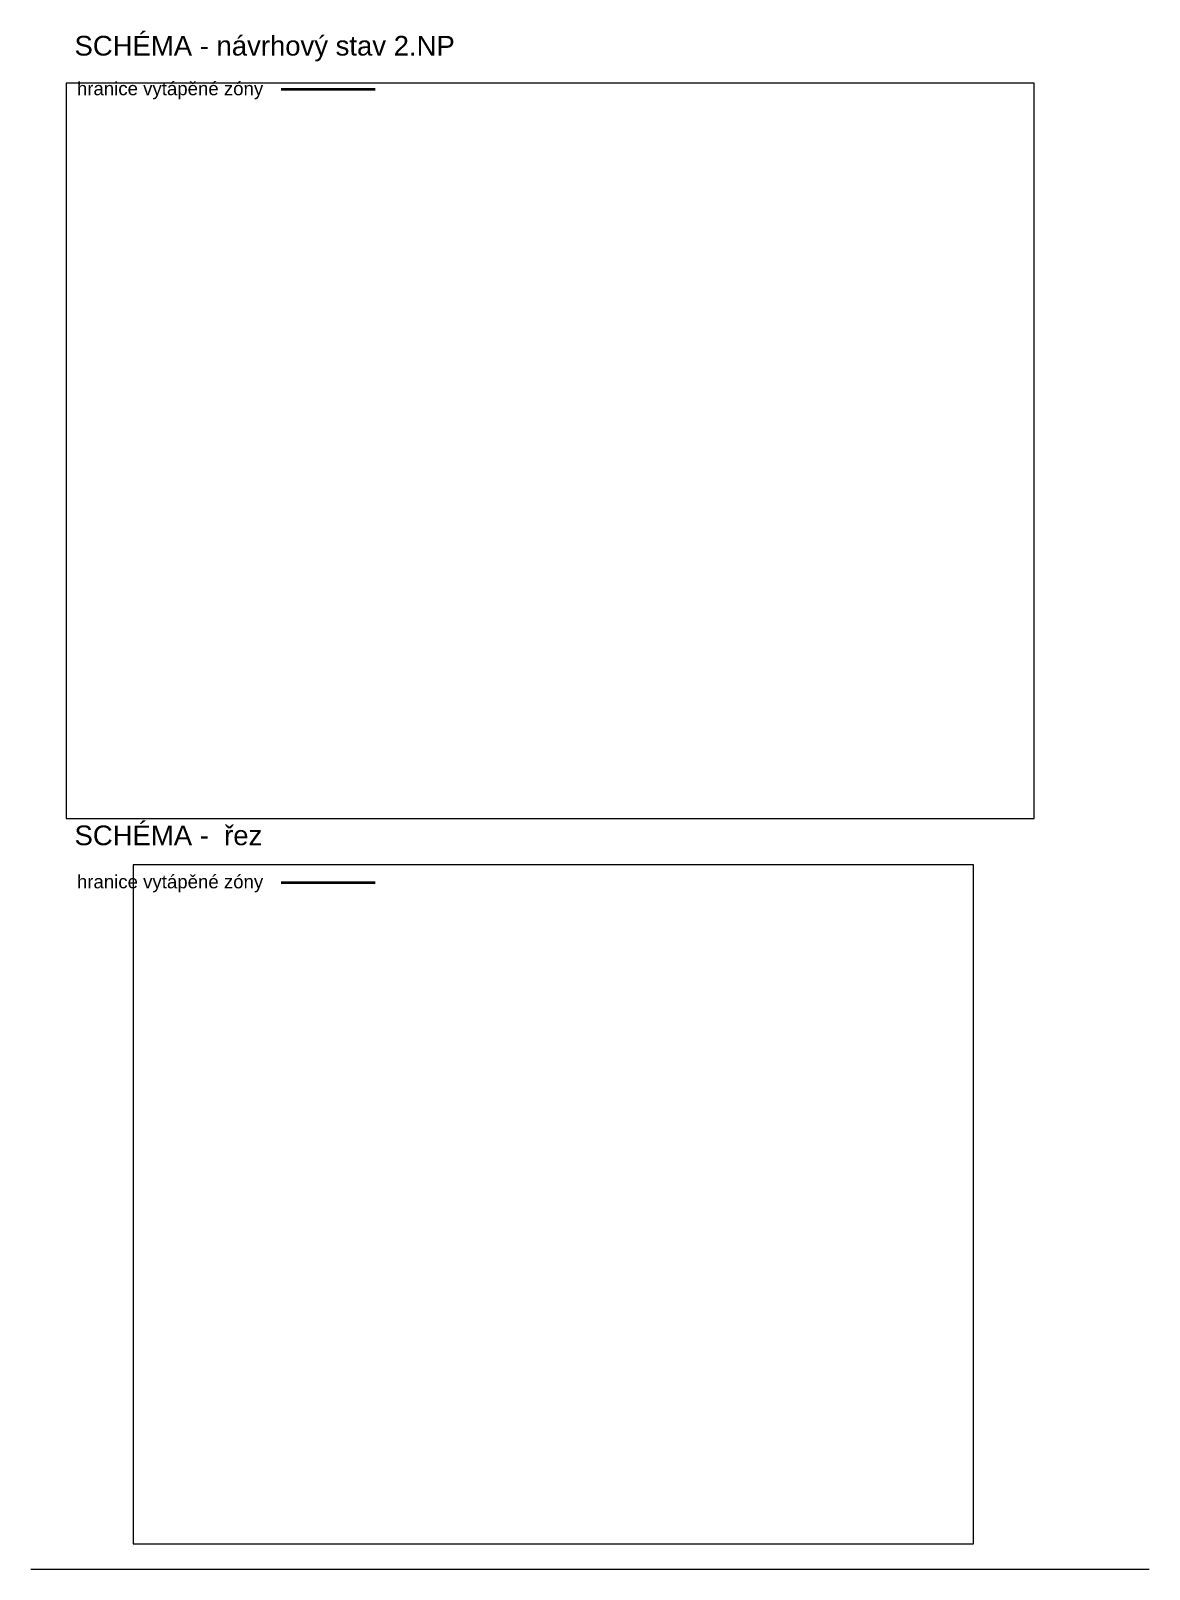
# Paper-space layout 'schema 2N' of a CAD drawing. Header units: millimetres. Extents: x -3 to 207, y -3 to 286.
import ezdxf

# ---------------------------------------------------------------- set-up
doc = ezdxf.new("R2010")
doc.units = ezdxf.units.MM
doc.layers.add('netisknout', color=200, linetype='Continuous', lineweight=9, plot=False)
doc.layers.add('tenka', color=6, linetype='Continuous', lineweight=15)
doc.layers.add('vytapena cervena car', color=7, linetype='Continuous', lineweight=15, true_color=0xf4270b)
doc.styles.get("Standard").update_dxf_attribs({"font": 'arial.ttf'})

psp = doc.layouts.new('schema 2N')

# ---------------------------------------------------------------- linework, layer by layer
at = {"layer": 'tenka', "transparency": 33554687}
psp.add_lwpolyline([(-3.07, -2.93), (206.73, -2.93)], dxfattribs=at)
at = {"layer": 'vytapena cervena car', "transparency": 33554687, "const_width": 0.5}
for points in [[(43.89, 274.66), (61.59, 274.66)], [(43.89, 125.88), (61.59, 125.88)]]:
    psp.add_lwpolyline(points, dxfattribs=at)

# ---------------------------------------------------------------- texts
at = {"layer": 'tenka', "transparency": 33554687, "attachment_point": 1}
for s, width, insert, char_height in [('SCHÉMA - návrhový stav 2.NP', 2720, (5.14, 284.69), 3.6903), ('hranice vytápěné zóny', 37.1586, (5.59, 276.06), 2.5), ('SCHÉMA -  řez', 2720, (5.14, 136.57), 3.6903), ('hranice vytápěné zóny', 37.1586, (5.59, 127.29), 2.5)]:
    psp.add_mtext_dynamic_manual_height_columns(s, width=width, gutter_width=12.5, heights=[0], dxfattribs=dict(at, insert=insert, char_height=char_height))

# ---------------------------------------------------------------- viewports
at = {"layer": 'netisknout', "linetype": 'Continuous', "transparency": 33554687, "view_target_point": (51478.3, 11586.85)}
psp.add_viewport(center=(94.38, 206.84), size=(181.58, 137.9569), view_center_point=(-206816.42, -67440.66), view_height=13795.6865, dxfattribs=at)
psp.add_viewport(center=(94.95, 65.5), size=(157.68, 127.3647), view_center_point=(-166888.64, -64489.59), view_height=12736.4719, status=3, dxfattribs=at)

doc.saveas('drawing.dxf')
